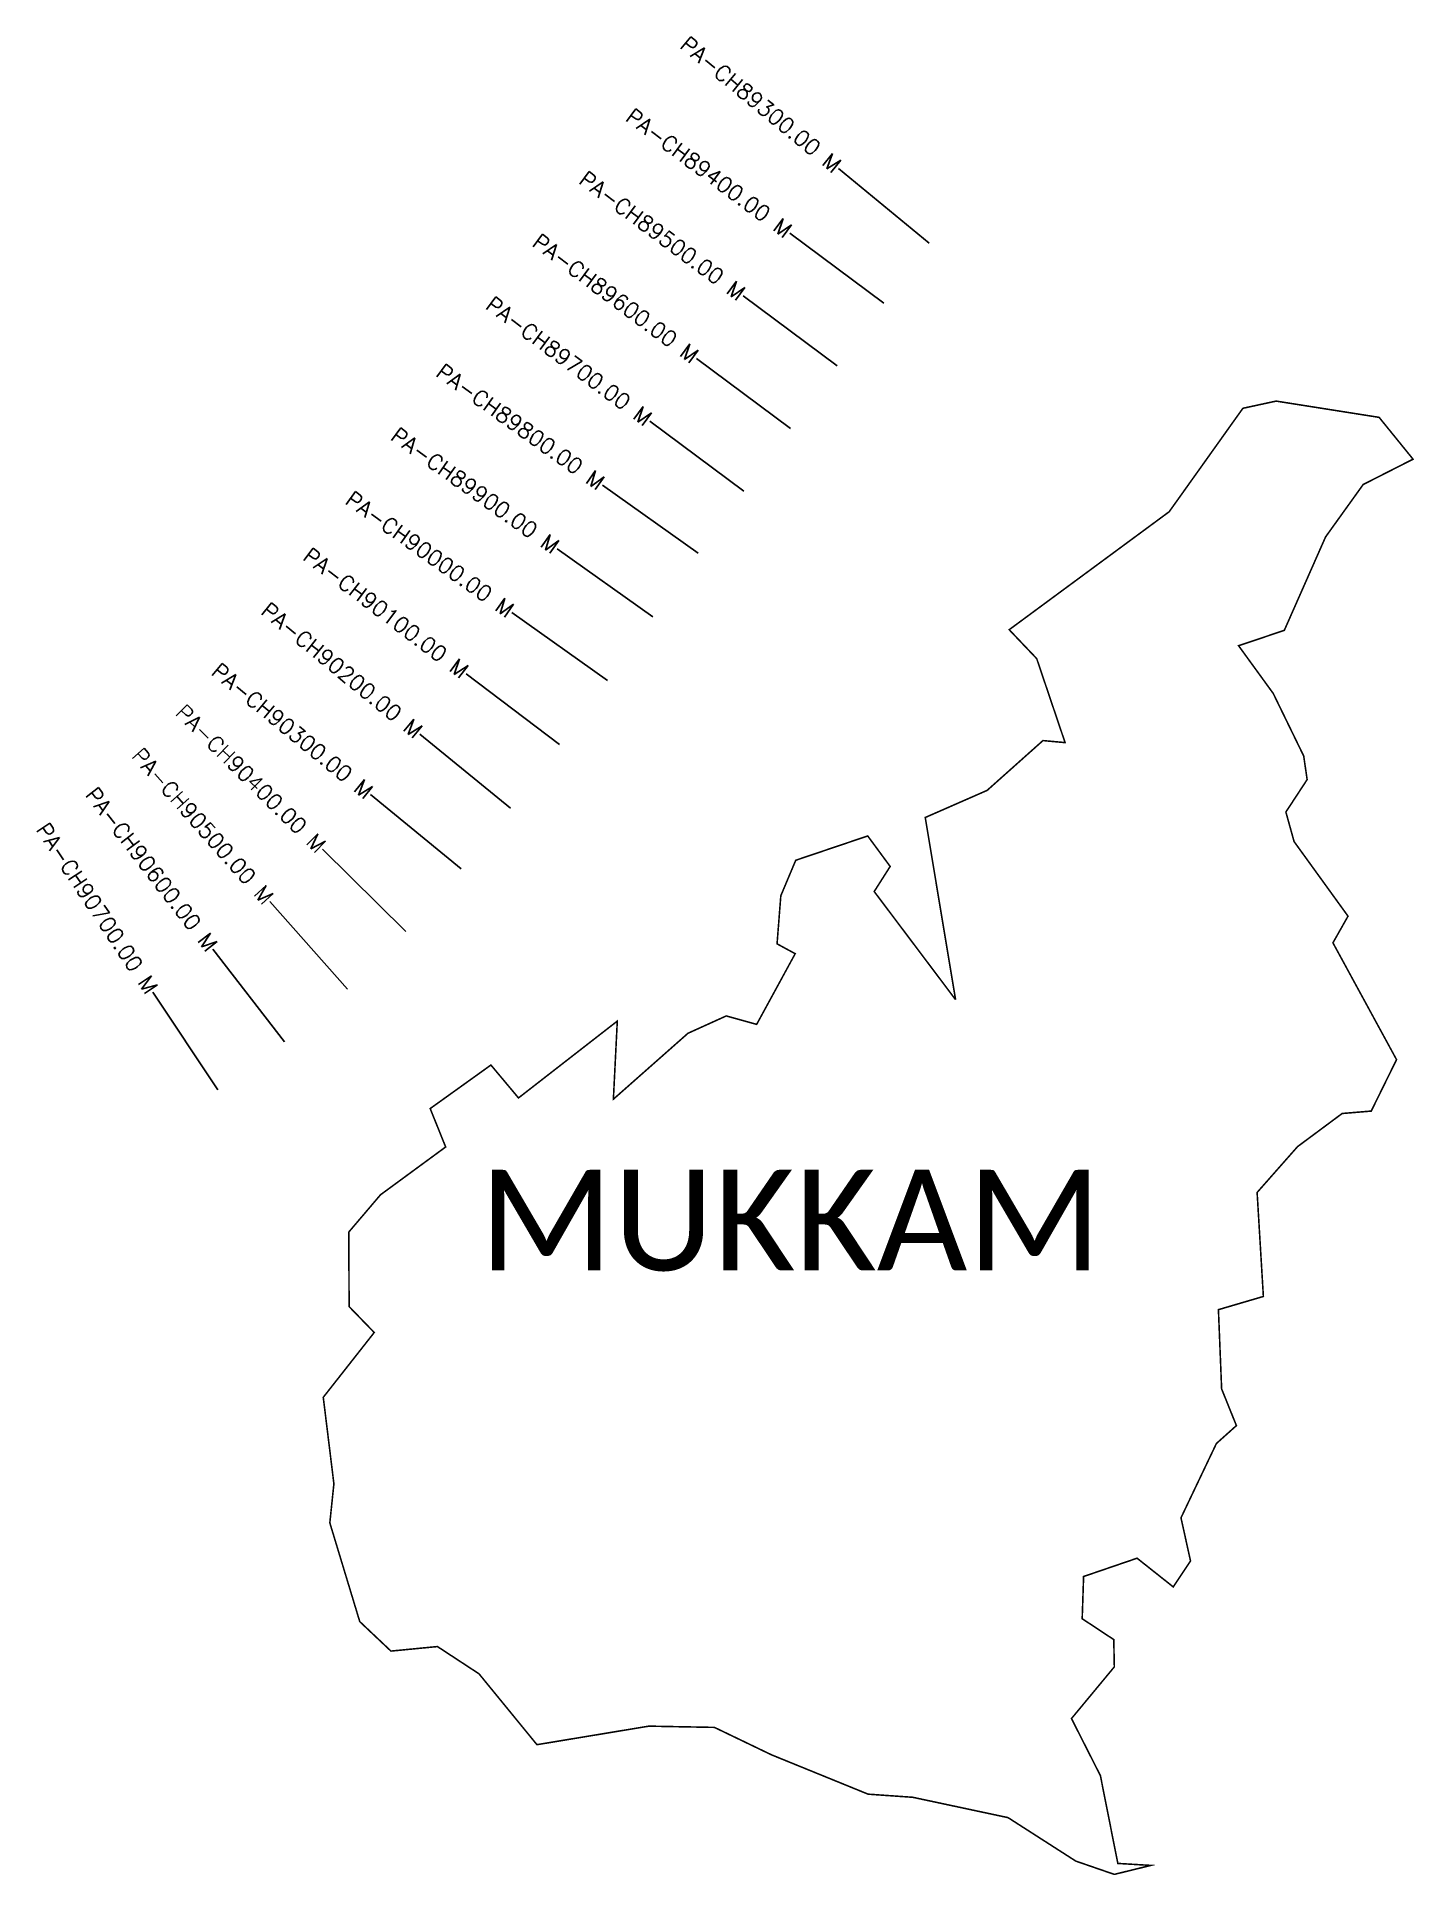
# Model space of a CAD drawing. Header units: metres. Extents: x 263581 to 265344, y 2153185 to 2155536.
import ezdxf
from ezdxf.enums import TextEntityAlignment as Align

# ---------------------------------------------------------------- set-up
doc = ezdxf.new("R2010")
doc.units = ezdxf.units.M
for name, color, linetype in [('CS', 134, 'Continuous'), ('CSMark', 6, 'Continuous'), ('VILLAGE NAME', 250, 'Continuous')]:
    doc.layers.add(name, color=color, linetype=linetype)
doc.styles.get("Standard").update_dxf_attribs({"font": 'simplex.shx'})

msp = doc.modelspace()

# ---------------------------------------------------------------- linework, layer by layer
at = {"color": 6, "const_width": 2, "flags": 128}
for points in [[(264756.9, 2154304.5), (264718.1, 2154537.5), (264797.3, 2154572.2), (264868.7, 2154635.9), (264897, 2154633.3), (264860.7, 2154740.7), (264825.5, 2154777.7), (265030.2, 2154928.6), (265124.5, 2155060.9), (265167, 2155070.1), (265298.8, 2155049.3), (265342.2, 2154995.8), (265278.4, 2154963.4), (265230.3, 2154896.4), (265177.5, 2154776.9), (265119, 2154757.2), (265163.3, 2154696.2), (265202.3, 2154616.2), (265206.7, 2154586), (265179.5, 2154544.5), (265190, 2154506.7), (265259, 2154411.3), (265239.7, 2154377.2), (265321.1, 2154227.8), (265288.7, 2154162), (265251.5, 2154158.9), (265194.4, 2154116.5), (265142.7, 2154057.9), (265150.7, 2153924.9), (265093.2, 2153908), (265097.3, 2153806.6), (265116.2, 2153759.7), (265090.6, 2153736.8), (265045.3, 2153641.8), (265057.5, 2153586.5), (265035.4, 2153553.4), (264989.1, 2153590.1), (264920.7, 2153566.7), (264918.9, 2153512.7), (264959.3, 2153486), (264960, 2153451.1), (264905.2, 2153385), (264942.2, 2153312), (264964.5, 2153199.7), (265006.8, 2153197.2), (264960, 2153185.7), (264910.7, 2153202.7), (264824, 2153258.3), (264702.1, 2153284.3), (264645, 2153288.3), (264521.2, 2153338.7), (264448.4, 2153373.7), (264364.5, 2153375.3), (264221.3, 2153351.6), (264147.2, 2153442.2)], [(264147.2, 2153442.2), (264094, 2153477.1), (264034.5, 2153471.3), (263994.6, 2153509), (263956.3, 2153635.3), (263961.5, 2153685.3), (263947.9, 2153795.9), (264013.1, 2153878.8), (263981, 2153911.9), (263980.5, 2154007.2), (264021.1, 2154054.9), (264104.5, 2154116.1), (264084.7, 2154165.2), (264162.4, 2154220.9), (264197.7, 2154178.8), (264324.1, 2154277.1), (264319.1, 2154177.2), (264414.5, 2154261.5), (264463.5, 2154283.7), (264502.4, 2154272.9), (264551.7, 2154363.3), (264528.5, 2154375.9), (264533.3, 2154437.4), (264552.4, 2154482.8), (264644.5, 2154513.9), (264673.2, 2154474.9), (264652.8, 2154442.8), (264756.9, 2154304.5)]]:
    msp.add_lwpolyline(points, dxfattribs=at)
at = {"layer": 'CS'}
for p, q in [((264723.1, 2155272.2), (264607.3, 2155367.6)), ((264665.1, 2155195.4), (264544.7, 2155284.9)), ((264605.4, 2155115.2), (264485, 2155204.7)), ((264545.6, 2155034.9), (264425.3, 2155124.5)), ((264545.6, 2155034.9), (264425.3, 2155124.5)), ((264485.9, 2154954.7), (264365.6, 2155044.3)), ((264485.9, 2154954.7), (264365.6, 2155044.3)), ((264427.5, 2154875.6), (264305.3, 2154962.5)), ((264369.5, 2154794.1), (264247.3, 2154881.1)), ((264311.6, 2154712.6), (264189.3, 2154799.6)), ((264250.2, 2154630.8), (264130.6, 2154721.4)), ((264187.6, 2154549.3), (264071.5, 2154644.2)), ((264124.3, 2154471.9), (264008.2, 2154566.8)), ((264053.7, 2154391.5), (263947, 2154496.8)), ((263978.9, 2154317.9), (263879.4, 2154430.1)), ((263898.4, 2154250.4), (263806.8, 2154369.2)), ((263812.8, 2154189.2), (263729.7, 2154314.1))]:
    msp.add_line(p, q, dxfattribs=at)

# ---------------------------------------------------------------- texts
at = {"layer": 'CSMark'}
for s, rotation, p in [('PA-CH89300.00 M', 320.5351, (264606.5, 2155368.2)), ('PA-CH89400.00 M', 323.3529, (264543.9, 2155285.5)), ('PA-CH89500.00 M', 323.3529, (264484.2, 2155205.3)), ('PA-CH89600.00 M', 323.322, (264424.5, 2155125.1)), ('PA-CH89700.00 M', 323.322, (264364.8, 2155044.9)), ('PA-CH89800.00 M', 324.5699, (264304.5, 2154963.1)), ('PA-CH89900.00 M', 324.5699, (264246.5, 2154881.6)), ('PA-CH90000.00 M', 324.5699, (264188.5, 2154800.1)), ('PA-CH90100.00 M', 322.8589, (264129.8, 2154722)), ('PA-CH90200.00 M', 320.7499, (264070.7, 2154644.9)), ('PA-CH90300.00 M', 320.7499, (264007.4, 2154567.4)), ('PA-CH90400.00 M', 315.3922, (263946.2, 2154497.5)), ('PA-CH90500.00 M', 311.5755, (263878.7, 2154430.9)), ('PA-CH90600.00 M', 307.6369, (263806.2, 2154370)), ('PA-CH90700.00 M', 303.6204, (263729.2, 2154315))]:
    msp.add_text(s, height=20, rotation=rotation, dxfattribs=at).set_placement(p, align=Align.MIDDLE_RIGHT)
at = {"layer": 'VILLAGE NAME', "insert": (264147.5, 2154086.9), "char_height": 128.647, "attachment_point": 1}
msp.add_mtext_dynamic_manual_height_columns('{\\fCalibri|b0|i0|c0|p34;MUKKAM}', width=1041.197, gutter_width=643.2, heights=[0], dxfattribs=at)

doc.saveas('drawing.dxf')
